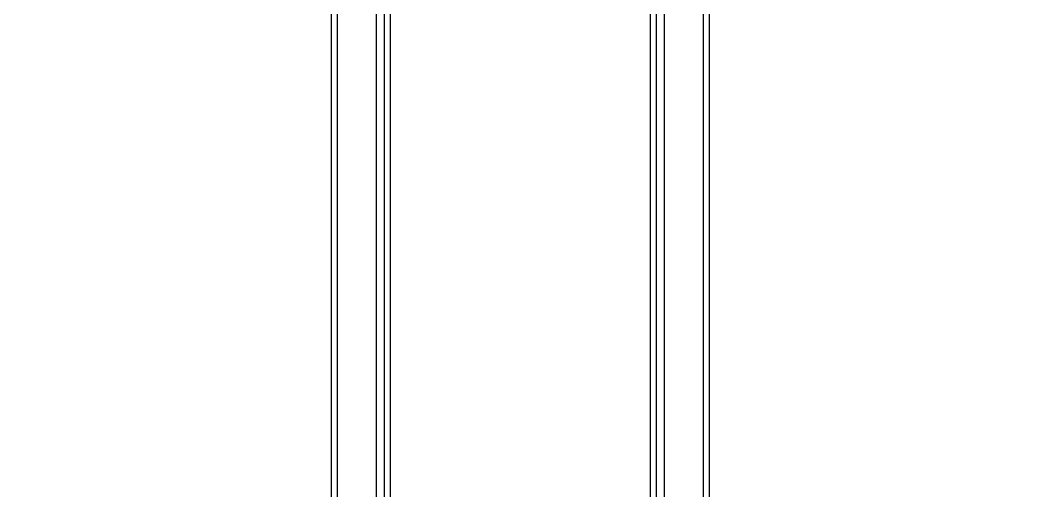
# Model space of a CAD drawing. Header units: millimetres. Extents: x -424 to 424, y -490 to 3099.
# Drawn here: x -424 to 424, y 9 to 407 of the extents above; entities that cross this region are included whole.
import ezdxf

# ---------------------------------------------------------------- set-up
doc = ezdxf.new("R2010")
doc.units = ezdxf.units.MM
doc.layers.add('Wipeouts', color=7, linetype='Continuous', true_color=0xbcb7d9)

msp = doc.modelspace()

# ---------------------------------------------------------------- wipeouts: each hides what was drawn before it
msp.add_wipeout([(0, 3099), (-20, 3099), (-20, 3091), (-32.69, 3091), (-38.59, 3089.07), (-42.22, 3084.03), (-74.64, 2980.94), (-74.64, 2950), (-75, 2940), (-110, 2940), (-110, 2943), (-160, 2943), (-160, 2940), (-165, 2940), (-165, 2938.11), (-163.84, 2935.1), (-160.97, 2933.64), (-160, 2933.53), (-160, 2826.47), (-160.97, 2826.36), (-163.84, 2824.9), (-165, 2821.89), (-165, 2820), (-165, 2805), (-160, 2805), (-160, -113.53), (-160.97, -113.64), (-163.84, -115.1), (-165, -118.11), (-165, -120), (-423.7, -120), (-423.7, -121.89), (-422.74, -124.81), (-420.08, -126.36), (-386.37, -130.31), (-381.65, -133.07), (-379.93, -138.26), (-379.93, -221.74), (-381.65, -226.93), (-386.37, -229.69), (-420.08, -233.64), (-422.74, -235.19), (-423.71, -237.93), (-423.7, -240), (-413.59, -240), (-413.59, -260), (-412.2, -265.09), (-408.61, -268.65), (-404.45, -269.81), (-398.38, -270), (-394.94, -278.7), (-392.67, -299.44), (-390.57, -308.25), (-380.15, -325.8), (-376.97, -347.08), (-372.52, -367.13), (-363.66, -394.09), (-348.36, -422.3), (-333.39, -437.63), (-313.99, -444.96), (-220.82, -444.96), (-199.86, -436.42), (-182.6, -416.64), (-182.6, -490), (182.6, -490), (182.6, -416.64), (192.25, -429.39), (211.01, -442.85), (220.82, -444.96), (312.35, -445), (327.04, -441.45), (339.57, -432.46), (357.7, -407), (367.91, -382.65), (375.62, -353.92), (380.19, -325.63), (387.3, -316.34), (391.99, -302.9), (394.12, -283.75), (395.02, -278.37), (398.38, -270), (403.59, -270), (408.29, -268.83), (412.3, -264.91), (413.59, -260), (413.59, -240), (423.7, -240), (423.71, -237.93), (422.74, -235.19), (420.08, -233.64), (386.37, -229.69), (381.65, -226.93), (379.93, -221.74), (379.92, -137.93), (381.65, -133.07), (386.37, -130.31), (420.08, -126.36), (422.74, -124.81), (423.7, -120), (165, -120), (165, -118.11), (163.84, -115.1), (160.97, -113.64), (160, -113.53), (160, -6.47), (163.84, -4.9), (165, -0.94), (165, 0), (160, 0), (160, 2765.08), (162.32, 2765.08), (163.9, 2765.08), (163.9, 2764.5), (267.5, 2764.5), (267.5, 2911.5), (163.9, 2911.5), (163.9, 2910.92), (162.32, 2910.92), (160, 2910.92), (160, 2933.53), (163.84, 2935.1), (165, 2938.11), (165, 2940), (160, 2940), (160, 2943), (110, 2943), (110, 2940), (75, 2940), (75, 2976.34), (73.59, 2985.44), (42.22, 3084.03), (38.59, 3089.07), (32.69, 3091), (20, 3091.5), (20, 3099)]).dxf.layer = 'Wipeouts'

# ---------------------------------------------------------------- next in the draw order: linework, layer by layer
at = {"color": 7, "linetype": 'Continuous', "lineweight": 25}
for p, q in [((-160, -207), (-160, 2943)), ((-155, -207), (-155, 2943)), ((-122, -207), (-122, 2943)), ((-115, -207), (-115, 2943)), ((-110, -207), (-110, 2943)), ((110, -207), (110, 2800.54)), ((115, -207), (115, 2800.64)), ((160, -207), (160, 2771))]:
    msp.add_line(p, q, dxfattribs=at)
at = {"color": 8, "linetype": 'Continuous', "lineweight": 25}
for p, q in [((122, -207), (122, 2799.95)), ((155, -207), (155, 2779.51))]:
    msp.add_line(p, q, dxfattribs=at)

doc.saveas('drawing.dxf')
